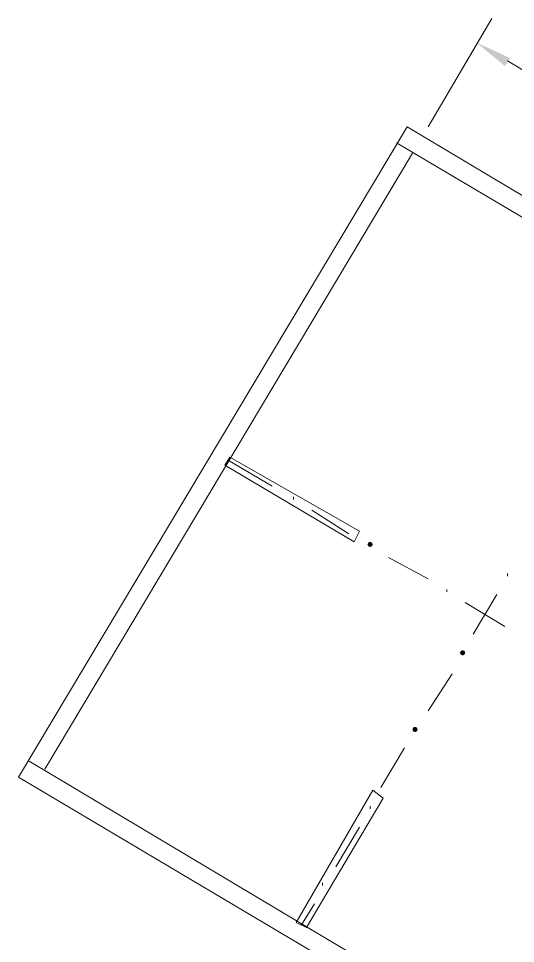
# Model space of a CAD drawing. Header units: millimetres. Extents: x 6 to 291, y 4 to 206.
# Drawn here: x 33.32 to 41.27, y 115.87 to 130.68 of the extents above; entities that cross this region are included whole.
import ezdxf

# ---------------------------------------------------------------- set-up
doc = ezdxf.new("R2010")
doc.units = ezdxf.units.MM
doc.layers.add('C00-00-00', color=7, linetype='Continuous')

msp = doc.modelspace()

# ---------------------------------------------------------------- hatches: boundary and pattern name
at = {"layer": 'C00-00-00'}
h = msp.add_hatch(color=256, dxfattribs=at)
h.dxf.hatch_style = 2
h.paths.add_polyline_path([(41.190331, 130.048005), (41.105667, 129.921002), (40.640002, 130.302003)])
h = msp.add_hatch(color=256, dxfattribs=at)
h.dxf.hatch_style = 2
h.paths.add_polyline_path([(38.946666, 122.301004), (38.916768, 122.288569), (38.904333, 122.258671), (38.916768, 122.228773), (38.946666, 122.216338), (38.976564, 122.228773), (38.988999, 122.258671), (38.976564, 122.288569)])
h = msp.add_hatch(color=256, dxfattribs=at)
h.dxf.hatch_style = 2
h.paths.add_polyline_path([(40.428334, 120.565338), (40.398436, 120.552903), (40.386001, 120.523005), (40.398436, 120.493107), (40.428334, 120.480672), (40.458232, 120.493107), (40.470667, 120.523005), (40.458232, 120.552903)])
h = msp.add_hatch(color=256, dxfattribs=at)
h.dxf.hatch_style = 2
h.paths.add_polyline_path([(39.666333, 119.337668), (39.636435, 119.325232), (39.623999, 119.295334), (39.636435, 119.265437), (39.666333, 119.253001), (39.696231, 119.265437), (39.708666, 119.295334), (39.696231, 119.325232)])

# ---------------------------------------------------------------- linework, layer by layer
at = {"layer": 'C00-00-00', "lineweight": 5}
for points in [[(39.878, 128.947337), (40.893999, 130.683004)], [(41.148001, 130.005671), (48.387001, 125.645334)], [(48.259998, 123.740339), (39.539334, 128.947337), (33.316333, 118.533333)], [(39.370001, 128.69334), (48.090665, 123.528668)], [(39.623999, 128.524002), (33.739666, 118.660336)], [(36.660666, 123.613336), (37.380333, 123.190001)], [(37.718999, 122.978338), (37.718999, 123.020672)], [(38.015331, 122.809001), (38.607999, 122.428)], [(39.243002, 122.047), (39.878, 121.708333)], [(41.148001, 121.750668), (41.148001, 121.793002)], [(40.174332, 121.49667), (40.174332, 121.539004)], [(40.597667, 120.819337), (40.978668, 121.454336)], [(40.470669, 121.327333), (41.105667, 120.946332)], [(39.878, 119.591666), (40.259001, 120.184339)], [(39.115999, 118.364004), (39.497, 118.999002)], [(33.485666, 118.787339), (42.206334, 113.580333)], [(33.316333, 118.533333), (42.079331, 113.326335)], [(38.946666, 118.025338), (38.946666, 118.067672)], [(38.396332, 117.093999), (38.777333, 117.729006)], [(38.184669, 116.797667), (38.184669, 116.840001)], [(37.845998, 116.162669), (38.057666, 116.501335)]]:
    msp.add_lwpolyline(points, dxfattribs=at)
for points in [[(36.703, 123.655671), (38.777333, 122.470334), (38.692668, 122.301005), (36.618332, 123.528668)], [(39.158333, 118.194667), (37.930667, 116.120334), (37.761334, 116.205003), (38.989, 118.32167)]]:
    msp.add_lwpolyline(points, close=True, dxfattribs=at)

doc.saveas('drawing.dxf')
